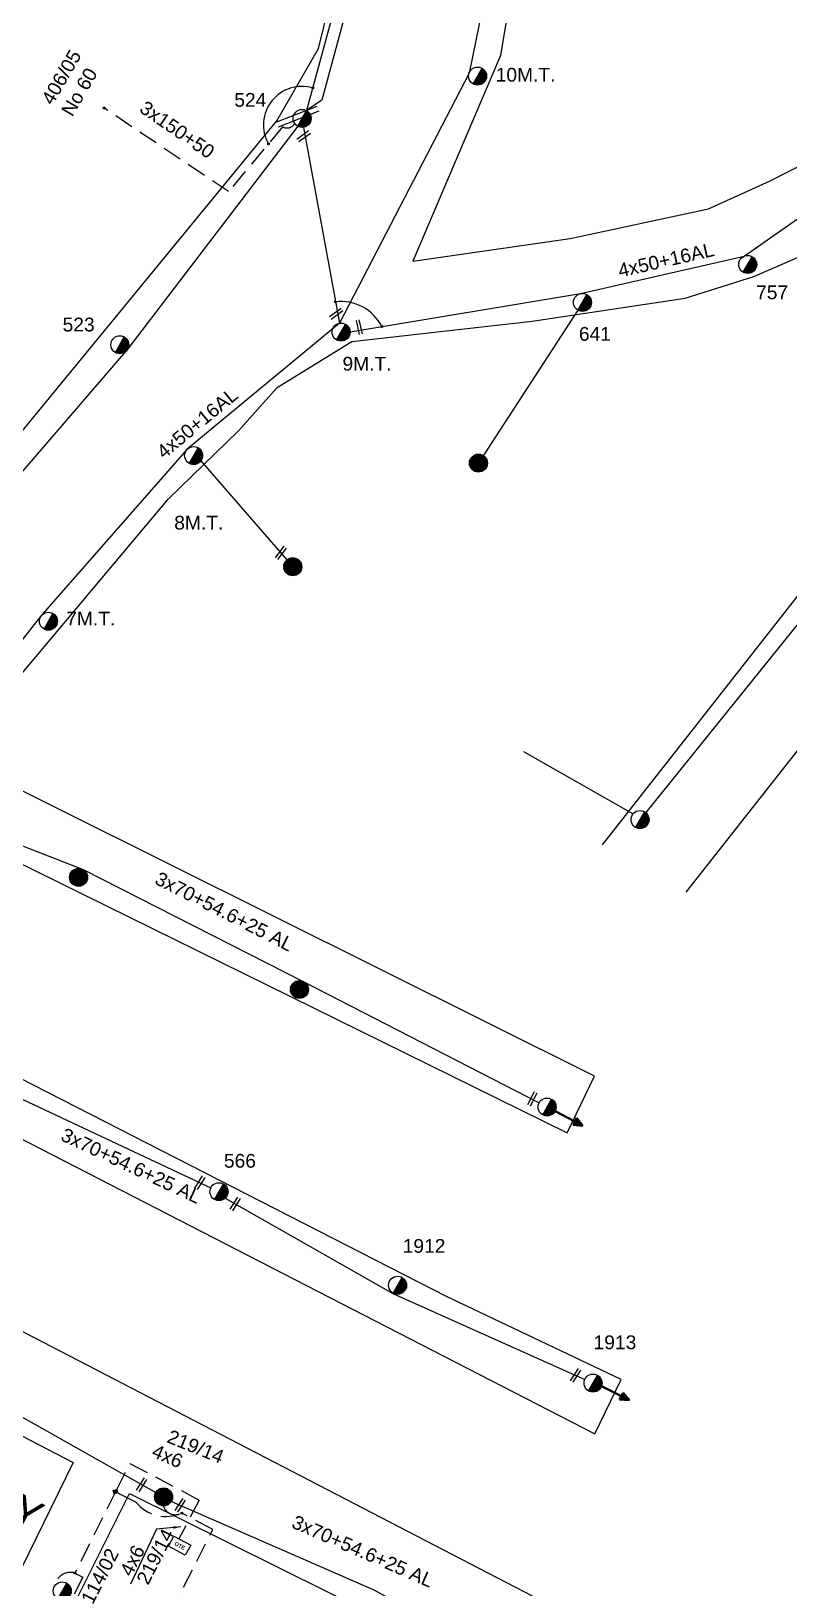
# Model space of a CAD drawing. Header units: millimetres. Extents: x 1020 to 3238, y 796 to 1818.
# Drawn here: x 1317.2 to 1416.3, y 1393.2 to 1596.9 of the extents above; entities that cross this region are included whole.
import ezdxf
from ezdxf.enums import TextEntityAlignment as Align

# ---------------------------------------------------------------- set-up
doc = ezdxf.new("R2010")
doc.units = ezdxf.units.MM
doc.linetypes.add('DASHED', pattern=[19.05, 12.7, -6.35])
for name, color, linetype, lineweight in [('2x6', 7, 'SYN_LINE', 30), ('3x150+50', 7, 'Continuous', 30), ('3x70+54.6+25 AL', 7, 'SYN_LINE', 30), ('4x50', 7, 'Continuous', 30), ('4x50+16AL', 7, 'Continuous', 30), ('4x6', 7, 'SYN_LINE', 30), ('Υπόβαθρο ΔΕΗ', 7, 'Continuous', 30)]:
    doc.layers.add(name, color=color, linetype=linetype, lineweight=lineweight)
for name, color, linetype in [('Pillar OTE', 7, 'Continuous'), ('text οδών', 7, 'Continuous'), ('text_kalodion', 7, 'Continuous'), ('Επίτονοι', 7, 'Continuous'), ('Επιγραφές - Σχήματα', 7, 'Continuous'), ('Μηχανική τομή', 7, 'Continuous'), ('Στύλος Ξύλινος', 7, 'Continuous'), ('Στύλος Ξύλινος @ 1', 7, 'Continuous'), ('Στύλος ΦΜ', 7, 'Continuous'), ('Στύλος ΦΜ @ 1', 7, 'Continuous'), ('Συνδέσεις', 7, 'Continuous'), ('Τομή', 7, 'Continuous')]:
    doc.layers.add(name, color=color, linetype=linetype)
doc.styles.add('arial', font='arial.ttf')
doc.styles.get("Standard").update_dxf_attribs({"font": 'arial.ttf'})
doc.linetypes.add('SYN_LINE', pattern='A,0.5,-0.0001,["/\\/\\/\\/",Standard,S=0.1,R=0,X=0,Y=-0.05],-0.25', length=0.7501)
doc.dimstyles.new('ISO-25', dxfattribs={"dimtxt": 2.5, "dimasz": 2.5, "dimexe": 1.25, "dimexo": 0.625, "dimtad": 1, "dimtxsty": 'Standard', "dimcen": 2.5, "dimadec": 0, "dimazin": 0, "dimtfac": 1, "dimtmove": 0, "dimatfit": 3, "dimfxl": 1, "dimarcsym": 0})

# ---------------------------------------------------------------- blocks, each defined once
blk = doc.blocks.new('ΥΠΑΡΧΩΝ ΤΣΙΜΕΝΤΕΝΙΟΣ ΣΤΥΛΟΣ')
at = {"layer": 'Στύλος ΦΜ'}
blk.add_hatch(color=7, dxfattribs=at).paths.add_polyline_path([(-1.29, -2.28, 0.574793), (2.62, 0, 0.268822), (1.3, 2.27)])
at = {"layer": 'Στύλος ΦΜ', "color": 7}
blk.add_line((-1.29, -2.28), (1.3, 2.27), dxfattribs=at)
blk.add_circle((0, 0), 2.62, dxfattribs=at)
at = {"layer": 'Στύλος ΦΜ', "flags": 4}
for tag, p in [('ΑΡΙΘΜΟΣ', (-4.68, 8.05)), ('ΤΥΠΟΣ', (-4.91, 3.03))]:
    blk.add_attdef(tag, p, '', height=4, dxfattribs=at)
blk = doc.blocks.new('ΥΠΑΡΧΩΝ ΞΥΛΙΝΟΣ ΣΤΥΛΟΣ')
at = {"layer": 'Στύλος Ξύλινος'}
h = blk.add_hatch(color=7, dxfattribs=at)
h.paths.add_polyline_path([(-2.62, 0, 0.270008), (-1.29, -2.28), (1.3, 2.27, 0.576266)])
h.paths.add_polyline_path([(-1.29, -2.28, 0.574793), (2.62, 0, 0.268822), (1.3, 2.27)])
at = {"layer": 'Στύλος Ξύλινος', "color": 7}
blk.add_line((-1.29, -2.28), (1.3, 2.27), dxfattribs=at)
blk.add_circle((0, 0), 2.62, dxfattribs=at)
at = {"layer": 'Στύλος Ξύλινος', "flags": 4}
for tag, p in [('ΑΡΙΘΜΟΣ', (-4.91, 8.6)), ('ΤΥΠΟΣ', (-4.85, 3.39))]:
    blk.add_attdef(tag, p, '', height=4, dxfattribs=at)
blk = doc.blocks.new('_ΣΥΝΔΕΣΗ')
at = {"layer": 'Συνδέσεις', "linetype": 'SYN_LINE', "ltscale": 40}
blk.add_hatch(color=256, dxfattribs=at).paths.add_polyline_path([(0.5, -0.01, 1), (-0.5, -0.01, 1)])
at = {"layer": 'Συνδέσεις'}
blk.add_circle((0, -0.01), 0.5, dxfattribs=at)
blk = doc.blocks.new('ΤΟΜΗ')
at = {"layer": 'Τομή', "ltscale": 40}
for p, q in [((-5.68, 0), (17.06, 0)), ((-5.68, -2.77), (17.06, -2.77))]:
    blk.add_line(p, q, dxfattribs=at)
blk = doc.blocks.new('ΜΗΧΑΝΙΚΗ ΤΟΜΗ')
at = {"layer": 'Μηχανική τομή', "ltscale": 40}
for p, q in [((-1.89, 0.78), (5.68, 0.78)), ((-1.89, -0.78), (5.68, -0.78))]:
    blk.add_line(p, q, dxfattribs=at)
blk = doc.blocks.new('ΕΠΙΤΟΝΟΣ')
at = {"layer": 'Επίτονοι', "lineweight": 40, "ltscale": 40}
blk.add_hatch(color=256, dxfattribs=at).paths.add_polyline_path([(-1.13, 6.47), (0, 9.1), (1.13, 6.47)])
for p, q in [((-1.13, 6.47), (0, 9.1)), ((0, 9.1), (1.13, 6.47)), ((1.13, 6.47), (-1.13, 6.47)), ((-1.13, 6.47), (0, 6.47)), ((0, 6.47), (0, 0))]:
    blk.add_line(p, q, dxfattribs=at)
blk = doc.blocks.new('TSONTA XT1')
at = {"ltscale": 40}
h = blk.add_hatch(color=256, dxfattribs=at)
h.dxf.hatch_style = 1
h.paths.add_polyline_path([(595.96, 2487.66), (597.07, 2488.77), (595.96, 2489.87), (594.85, 2488.77)])
blk.add_lwpolyline([(594.85, 2488.77), (595.96, 2489.87), (597.07, 2488.77), (595.96, 2487.66)], close=True, dxfattribs=at)
blk = doc.blocks.new('PILLAR ΟΤΕ')
at = {"layer": 'Pillar OTE', "ltscale": 40}
blk.add_lwpolyline([(-3.31, 2.02), (3.39, 2.02), (3.39, -1.99), (-3.31, -1.99)], close=True, dxfattribs=at)
at = {"layer": 'Pillar OTE', "insert": (-1.81, 0.71), "char_height": 1.3575, "width": 109.961, "attachment_point": 1}
blk.add_mtext('{\\fArial|b1|i0|c161|p34;OTE}', dxfattribs=at)

msp = doc.modelspace()

# ---------------------------------------------------------------- linework, layer by layer
at = {"layer": '2x6', "color": 133, "linetype": 'SYN_LINE', "lineweight": -3, "ltscale": 20}
msp.add_lwpolyline([(1395.95, 1494.45), (1381.67, 1502.6)], dxfattribs=at)
at = {"layer": '3x150+50', "color": 6, "linetype": 'DASHED', "lineweight": -3, "ltscale": 0.2}
msp.add_lwpolyline([(1351.67, 1584.82, -0.423242), (1350.08, 1584.38), (1343.03, 1575.9), (1326.72, 1586.83)], format="xyb", dxfattribs=at)
at = {"layer": '3x150+50', "color": 85, "linetype": 'DASHED', "lineweight": -3, "ltscale": 0.2}
for points in [[(1336.89, 1402.96, -0.338507), (1330.89, 1404.38), (1328.21, 1405.74), (1322.92, 1395.11, 0.456348), (1320.34, 1393.51, -1.459526)], [(1335.41, 1389.86), (1340.97, 1400.8), (1336.89, 1402.96, -0.464823), (1334.47, 1403.89, -27.106693)]]:
    msp.add_lwpolyline(points, format="xyb", dxfattribs=at)
msp.add_lwpolyline([(1322.92, 1395.11), (1323.97, 1394.58), (1321.62, 1390.08), (1337.47, 1382.14)], dxfattribs=at)
at = {"layer": '3x70+54.6+25 AL', "color": 6, "linetype": 'SYN_LINE', "lineweight": -3, "ltscale": 20}
msp.add_lwpolyline([(1359.32, 1608.94), (1353.24, 1586.49)], dxfattribs=at)
at = {"layer": '3x70+54.6+25 AL', "color": 133, "linetype": 'SYN_LINE', "lineweight": -3, "ltscale": 20}
for points in [[(1359.39, 1608.91), (1360.2, 1606.26), (1355.22, 1587.86), (1353.24, 1586.49)], [(1352.82, 1584.3), (1357.53, 1558.66)], [(1449.66, 1565.2), (1425.56, 1529.26), (1397.61, 1494.63)], [(1388.75, 1560.37), (1376.36, 1541.34)]]:
    msp.add_lwpolyline(points, dxfattribs=at)
at = {"layer": '3x70+54.6+25 AL', "color": 62, "linetype": 'SYN_LINE', "lineweight": -3, "ltscale": 20}
for points in [[(1339.39, 1540.66), (1350.65, 1527.69)], [(1301.93, 1495.76), (1323.98, 1487.18), (1352.87, 1472.5), (1383.67, 1456.64)]]:
    msp.add_lwpolyline(points, dxfattribs=at)
at = {"layer": '3x70+54.6+25 AL', "color": 1, "linetype": 'SYN_LINE', "lineweight": -3, "ltscale": 20}
for points in [[(1287.9, 1472.53), (1310.93, 1459.49), (1340.7, 1445.52)], [(1342.59, 1444.18), (1364.52, 1431.68), (1389.64, 1420.45)]]:
    msp.add_lwpolyline(points, dxfattribs=at)
at = {"layer": '3x70+54.6+25 AL', "color": 85, "linetype": 'SYN_LINE', "lineweight": -3, "ltscale": 20}
for points in [[(1270.4, 1438.33), (1299.92, 1424.6), (1333.5, 1405.64)], [(1335.55, 1404.49), (1362.02, 1392.93), (1389.16, 1377.95)]]:
    msp.add_lwpolyline(points, dxfattribs=at)
at = {"layer": '4x50', "color": 6, "lineweight": -3, "ltscale": 0.2}
msp.add_lwpolyline([(1352.07, 1584.44), (1329.84, 1555.32), (1306.64, 1528.4), (1297.39, 1516.83), (1287.89, 1503.2), (1281.34, 1496.2)], dxfattribs=at)
at = {"layer": '4x50+16AL', "color": 62, "lineweight": -3, "ltscale": 0.2}
msp.add_lwpolyline([(1390.34, 1656.72), (1381.82, 1627.32), (1374.5, 1591.41), (1357.53, 1558.66), (1337.6, 1542.18), (1318.59, 1520.49), (1299.81, 1496.76), (1293.73, 1485.09)], dxfattribs=at)
at = {"layer": '4x50+16AL', "color": 133, "lineweight": -3, "ltscale": 0.2}
msp.add_lwpolyline([(1358.92, 1557.54), (1389.1, 1562.55), (1410.49, 1567.44), (1433.64, 1583.64)], dxfattribs=at)
at = {"layer": '4x6', "color": 85, "linetype": 'DASHED', "lineweight": -3, "ltscale": 0.2}
msp.add_lwpolyline([(1328.4, 1406.06), (1330.11, 1409.47), (1339.19, 1404.66), (1336.51, 1399.6)], dxfattribs=at)
at = {"layer": 'Υπόβαθρο ΔΕΗ', "color": 7, "lineweight": -3}
for points in [[(1433.45, 1796.06), (1408.38, 1710.72), (1388.89, 1644.54), (1381.39, 1610.57), (1378.61, 1593.69), (1367.12, 1566.79), (1387.71, 1569.74), (1405.82, 1573.65), (1413.91, 1577.29), (1423.77, 1582.31)], [(1197.25, 1568.96), (1188.51, 1534.17), (1236.23, 1515.07), (1273.41, 1500.72), (1280.15, 1497.48), (1297, 1521.42), (1349.35, 1585.17), (1354.8, 1594.64), (1358.27, 1608.85), (1270, 1614.48), (1193.56, 1620.84), (1162.88, 1623.77), (1163.83, 1578.91), (1254.22, 1574.82), (1271.32, 1573.73)], [(1382.78, 1392.08), (1275.63, 1447.65), (1285.18, 1467.74), (1390.94, 1413.35), (1394.41, 1420.43), (1371.56, 1431.31), (1289.47, 1473.28), (1302.64, 1494.42), (1387.35, 1452.72), (1390.93, 1460.13), (1306.83, 1502), (1335.14, 1535.71), (1344.31, 1544.59), (1349.4, 1550.24), (1359.14, 1556.3), (1382.76, 1558.95), (1402.79, 1561.93), (1411.78, 1564.77), (1418.47, 1567.69)], [(1450.09, 1564.56), (1391.91, 1490.4)], [(1402.93, 1484.23), (1460.28, 1557.08), (1477.94, 1544.13), (1517.76, 1515.67), (1518.78, 1514.02), (1518.78, 1512.39), (1479.09, 1441.43), (1477.86, 1439.24), (1475.84, 1435.62), (1477.29, 1429.72), (1479.77, 1425.14), (1483.27, 1421.43), (1489.92, 1415.57), (1496.46, 1412.3), (1505.71, 1406.33), (1513.49, 1403.29), (1517.88, 1400.93), (1521.94, 1397.32), (1527.26, 1390.28)], [(1333.57, 1400.85), (1330.17, 1393.64)]]:
    msp.add_lwpolyline(points, dxfattribs=at)
for points in [[(1270, 1436.94), (1322.69, 1409.6), (1287.73, 1338.2), (1234.9, 1366.38), (1251.97, 1402.74)], [(1330.06, 1405.54), (1362.64, 1389.33), (1443.26, 1347.18), (1422.39, 1311.3), (1433.25, 1305.53), (1454.4, 1340.59), (1503.64, 1310.63), (1531.55, 1294.27), (1516.46, 1260.95), (1498.57, 1224.19), (1441.51, 1254.18), (1411.38, 1271.95), (1294.43, 1334.35)]]:
    msp.add_lwpolyline(points, close=True, dxfattribs=at)
at = {"layer": 'Υπόβαθρο ΔΕΗ', "lineweight": -3}
for centre, radius, start, end in [((1352.63, 1584.62), 5.04, 73.7526, 209.2111), ((1357.77, 1555.59), 5.92, 26.4435, 97.263)]:
    msp.add_arc(centre, radius, start, end, dxfattribs=at)

# ---------------------------------------------------------------- block references
at = {"layer": 'Pillar OTE', "xscale": 0.3749999999999999, "yscale": 0.3749999999999999, "zscale": 0.3749999999999999, "rotation": 331.78556049336}
msp.add_blockref('PILLAR ΟΤΕ', (1336.59, 1398.69), dxfattribs=at)
at = {"layer": 'Επίτονοι', "lineweight": -3, "xscale": 0.449999999999818, "yscale": 0.449999999999818, "zscale": 0.449999999999818}
for p, rotation in [((1385.77, 1455.56), 242.1795902003031), ((1391.83, 1419.58), 243.0340790456643)]:
    msp.add_blockref('ΕΠΙΤΟΝΟΣ', p, dxfattribs=dict(at, rotation=rotation))
at = {"layer": 'Μηχανική τομή', "lineweight": -3}
for p, xscale, yscale, zscale, rotation in [((1353.23, 1583.4), 0.2499999999999677, 0.2499999999999677, 0.2499999999999677, 216.1328849974997), ((1357.49, 1560.17), 0.2499999999999677, 0.2499999999999677, 0.2499999999999677, 216.1328849974997), ((1360, 1558.62), 0.2499999999999677, 0.2499999999999677, 0.2499999999999677, 283.0539886761105), ((1350.13, 1528.99), 0.2499999999999678, 0.2499999999999678, 0.2499999999999678, 232.0074305836248), ((1382.96, 1457.57), 0.2499999999999677, 0.2499999999999677, 0.2499999999999677, 242.992804336307), ((1339.03, 1445.79), 0.2499999999999677, 0.2499999999999677, 0.2499999999999677, 57.4529890850747), ((1343.65, 1443.02), 0.2499999999999677, 0.2499999999999677, 0.2499999999999677, 57.4529890850747), ((1388.21, 1420.58), 0.2499999999999677, 0.2499999999999677, 0.2499999999999677, 57.4529890850747), ((1331.41, 1406.26), 0.2499999999999678, 0.2499999999999678, 0.2499999999999678, 57.37035269380139), ((1336.47, 1403.58), 0.2499999999999678, 0.2499999999999678, 0.2499999999999678, 57.37035269380139)]:
    msp.add_blockref('ΜΗΧΑΝΙΚΗ ΤΟΜΗ', p, dxfattribs=dict(at, xscale=xscale, yscale=yscale, zscale=zscale, rotation=rotation))
at = {"layer": 'Στύλος Ξύλινος @ 1', "lineweight": -3, "ltscale": 40}
for p, xscale, yscale, zscale in [((1375.72, 1540.36), 0.4499999999998181, 0.4499999999998181, 0.4499999999998181), ((1351.42, 1526.8), 0.4499999999998181, 0.4499999999998181, 0.4499999999998181), ((1323.39, 1486.16), 0.4499999999997534, 0.4499999999997534, 0.4499999999997534), ((1352.29, 1471.48), 0.4499999999997534, 0.4499999999997534, 0.4499999999997534), ((1334.52, 1405.07), 0.4499999999997534, 0.4499999999997534, 0.4499999999997534)]:
    msp.add_blockref('ΥΠΑΡΧΩΝ ΞΥΛΙΝΟΣ ΣΤΥΛΟΣ', p, dxfattribs=dict(at, xscale=xscale, yscale=yscale, zscale=zscale))
at = {"layer": 'Στύλος ΦΜ @ 1', "lineweight": -3, "ltscale": 40}
ref = msp.add_blockref('ΥΠΑΡΧΩΝ ΤΣΙΜΕΝΤΕΝΙΟΣ ΣΤΥΛΟΣ', (1375.61, 1591.01), dxfattribs=dict(at, xscale=0.4499999999997401, yscale=0.4499999999997401, zscale=0.4499999999997401))
ref.add_attrib('ΤΥΠΟΣ', '10M.T.', (1377.98, 1590.29), dxfattribs={"layer": 'Στύλος ΦΜ', "height": 1.8, "flags": 4})
ref = msp.add_blockref('ΥΠΑΡΧΩΝ ΤΣΙΜΕΝΤΕΝΙΟΣ ΣΤΥΛΟΣ', (1352.65, 1585.47), dxfattribs=dict(at, xscale=0.4499999999996995, yscale=0.4499999999996995, zscale=0.4499999999996995))
ref.add_attrib('ΤΥΠΟΣ', '524', (1343.77, 1587), dxfattribs={"layer": 'Στύλος ΦΜ', "height": 1.8, "flags": 4})
ref = msp.add_blockref('ΥΠΑΡΧΩΝ ΤΣΙΜΕΝΤΕΝΙΟΣ ΣΤΥΛΟΣ', (1410.96, 1566.36), dxfattribs=dict(at, xscale=0.4499999999998061, yscale=0.4499999999998061, zscale=0.4499999999998061))
ref.add_attrib('ΤΥΠΟΣ', '757', (1412.06, 1561.82), dxfattribs={"layer": 'Στύλος ΦΜ', "height": 1.8, "flags": 4})
ref = msp.add_blockref('ΥΠΑΡΧΩΝ ΤΣΙΜΕΝΤΕΝΙΟΣ ΣΤΥΛΟΣ', (1389.33, 1561.4), dxfattribs=dict(at, xscale=0.4499999999998061, yscale=0.4499999999998061, zscale=0.4499999999998061))
ref.add_attrib('ΤΥΠΟΣ', '641', (1388.87, 1556.38), dxfattribs={"layer": 'Στύλος ΦΜ', "height": 1.8, "flags": 4})
ref = msp.add_blockref('ΥΠΑΡΧΩΝ ΤΣΙΜΕΝΤΕΝΙΟΣ ΣΤΥΛΟΣ', (1328.79, 1555.85), dxfattribs=dict(at, xscale=0.4499999999996995, yscale=0.4499999999996995, zscale=0.4499999999996995))
ref.add_attrib('ΤΥΠΟΣ', '523', (1321.3, 1557.6), dxfattribs={"layer": 'Στύλος ΦΜ', "height": 1.8, "flags": 4})
ref = msp.add_blockref('ΥΠΑΡΧΩΝ ΤΣΙΜΕΝΤΕΝΙΟΣ ΣΤΥΛΟΣ', (1357.74, 1557.51), dxfattribs=dict(at, xscale=0.4499999999997742, yscale=0.4499999999997742, zscale=0.4499999999997742))
ref.add_attrib('ΤΥΠΟΣ', '9M.T.', (1357.93, 1552.47), dxfattribs={"layer": 'Στύλος ΦΜ', "height": 1.8, "flags": 4})
ref = msp.add_blockref('ΥΠΑΡΧΩΝ ΤΣΙΜΕΝΤΕΝΙΟΣ ΣΤΥΛΟΣ', (1338.45, 1541.36), dxfattribs=dict(at, xscale=0.4499999999997742, yscale=0.4499999999997742, zscale=0.4499999999997742))
ref.add_attrib('ΤΥΠΟΣ', '8M.T.', (1335.91, 1531.67), dxfattribs={"layer": 'Στύλος ΦΜ', "height": 1.8, "flags": 4})
ref = msp.add_blockref('ΥΠΑΡΧΩΝ ΤΣΙΜΕΝΤΕΝΙΟΣ ΣΤΥΛΟΣ', (1319.45, 1519.68), dxfattribs=dict(at, xscale=0.4499999999997742, yscale=0.4499999999997742, zscale=0.4499999999997742))
ref.add_attrib('ΤΥΠΟΣ', '7M.T.', (1321.77, 1519.12), dxfattribs={"layer": 'Στύλος ΦΜ', "height": 1.8, "flags": 4})
for p, xscale, yscale, zscale in [((1396.87, 1493.71), 0.4499999999998344, 0.4499999999998344, 0.4499999999998344), ((1384.71, 1456.1), 0.4499999999996954, 0.4499999999996954, 0.4499999999996954), ((1321.26, 1392.77), 0.4499999999997795, 0.4499999999997795, 0.4499999999997795)]:
    msp.add_blockref('ΥΠΑΡΧΩΝ ΤΣΙΜΕΝΤΕΝΙΟΣ ΣΤΥΛΟΣ', p, dxfattribs=dict(at, xscale=xscale, yscale=yscale, zscale=zscale))
ref = msp.add_blockref('ΥΠΑΡΧΩΝ ΤΣΙΜΕΝΤΕΝΙΟΣ ΣΤΥΛΟΣ', (1341.77, 1445.02), dxfattribs=dict(at, xscale=0.4499999999999828, yscale=0.4499999999999828, zscale=0.4499999999999828))
ref.add_attrib('ΤΥΠΟΣ', '566', (1342.41, 1448.16), dxfattribs={"layer": 'Στύλος ΦΜ', "height": 1.8, "rotation": 360, "flags": 4})
ref = msp.add_blockref('ΥΠΑΡΧΩΝ ΤΣΙΜΕΝΤΕΝΙΟΣ ΣΤΥΛΟΣ', (1365.14, 1432.77), dxfattribs=dict(at, xscale=0.4499999999999828, yscale=0.4499999999999828, zscale=0.4499999999999828))
ref.add_attrib('ΤΥΠΟΣ', '1912', (1365.81, 1437.02), dxfattribs={"layer": 'Στύλος ΦΜ', "height": 1.8, "rotation": 360, "flags": 4})
ref = msp.add_blockref('ΥΠΑΡΧΩΝ ΤΣΙΜΕΝΤΕΝΙΟΣ ΣΤΥΛΟΣ', (1390.72, 1419.97), dxfattribs=dict(at, xscale=0.4499999999999828, yscale=0.4499999999999828, zscale=0.4499999999999828))
ref.add_attrib('ΤΥΠΟΣ', '1913', (1390.79, 1424.41), dxfattribs={"layer": 'Στύλος ΦΜ', "height": 1.8, "rotation": 360, "flags": 4})
at = {"layer": 'Συνδέσεις', "lineweight": -3, "xscale": 0.25, "yscale": 0.25, "zscale": 0.25}
for p in [(1354.04, 1589.46), (1326.72, 1586.84), (1348.24, 1582.16), (1357.02, 1561.46), (1363.06, 1558.23), (1336.89, 1402.96), (1322.92, 1395.11)]:
    msp.add_blockref('_ΣΥΝΔΕΣΗ', p, dxfattribs=at)
at = {"layer": 'Συνδέσεις', "xscale": 0.3075184835441075, "yscale": 0.3075184835441075, "zscale": 0.3075184835441075, "rotation": 61.49338844900485}
msp.add_blockref('TSONTA XT1', (1913.32, 879.44), dxfattribs=at)
at = {"layer": 'Τομή', "lineweight": -3, "xscale": 0.2499999999999996, "yscale": 0.2499999999999996, "zscale": 0.2499999999999996, "rotation": 21.36845674009107}
msp.add_blockref('ΤΟΜΗ', (1350.64, 1585.54), dxfattribs=at)

# ---------------------------------------------------------------- texts
at = {"layer": 'text οδών', "lineweight": -3}
msp.add_text('ΠΗΓΑΣΟΥ', height=4, rotation=332.8304, dxfattribs=at).set_placement((1306.54, 1408.16), align=Align.MIDDLE_CENTER)
at = {"layer": 'text_kalodion', "linetype": 'Continuous', "lineweight": -3, "ltscale": 0.2}
for s, rotation, p in [('3x150+50', 325.3753, (1336.3, 1584.01)), ('4x50+16AL', 12.8836, (1400.27, 1566.95)), ('4x50+16AL', 39.598, (1338.91, 1545.6)), ('3x70+54.6+25 AL', 333.0666, (1342.48, 1481.69)), ('3x70+54.6+25 AL', 334.8747, (1330.28, 1448.42)), ('4x6', 336.4218, (1335.03, 1410.42)), ('3x70+54.6+25 AL', 336.4218, (1360.59, 1397.97))]:
    msp.add_text(s, height=1.8, rotation=rotation, dxfattribs=at).set_placement(p, align=Align.MIDDLE_CENTER)
at = {"layer": 'Υπόβαθρο ΔΕΗ', "lineweight": -3, "char_height": 1.8, "width": 9.1232, "attachment_point": 1, "style": 'arial'}
for s, insert, rotation in [('406/05\\PNo 60', (1318.42, 1588), 59.8497), ('219/14', (1335.49, 1413.94), 337.8392), ('219/14', (1330.88, 1394.26), 63), ('114/02', (1323.63, 1391.7), 63), ('4x6', (1328.7, 1395.36), 63)]:
    msp.add_mtext(s, dxfattribs=dict(at, insert=insert, rotation=rotation))

# ---------------------------------------------------------------- leaders
at = {"layer": 'Επιγραφές - Σχήματα', "ltscale": 40}
msp.add_leader([(1336.76, 1401.16), (1333.57, 1400.85)], dimstyle='ISO-25', override={"dimasz": 1, "dimtad": 0}, dxfattribs=at)

doc.saveas('drawing.dxf')
